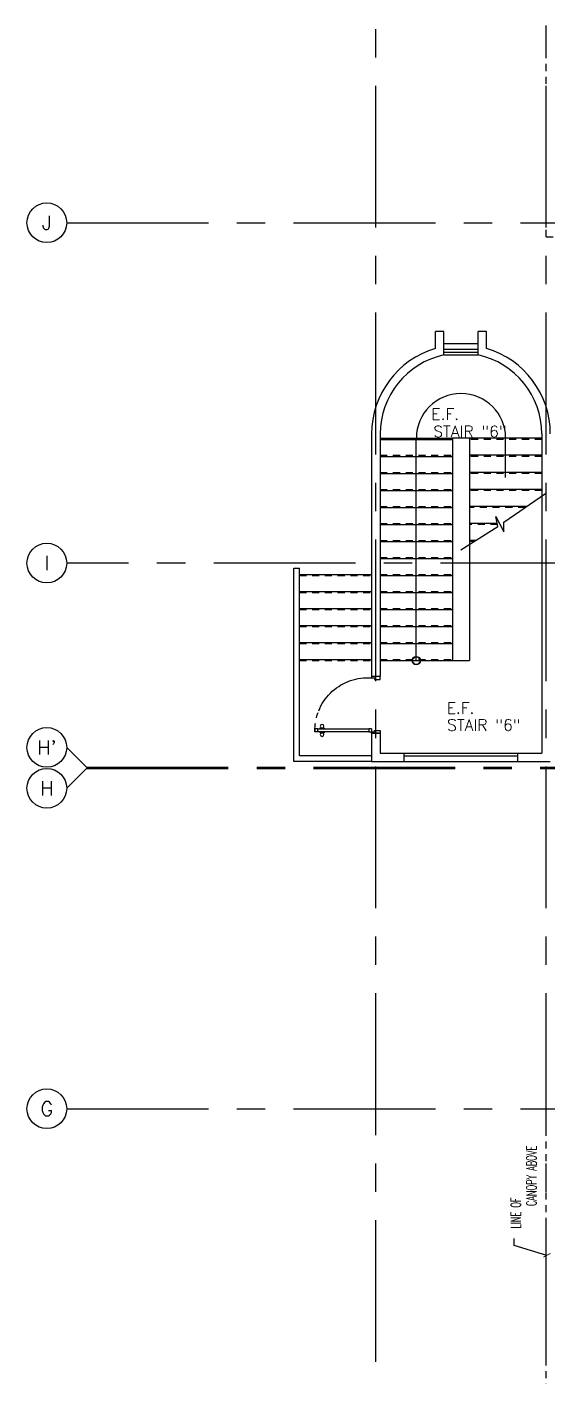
# Model space of a CAD drawing. Extents: x 417866230.2 to 417866308.2, y 43498045.5 to 43498135.4.
# Drawn here: x 417866230.25 to 417866239.41, y 43498079.97 to 43498103.77 of the extents above; entities that cross this region are included whole.
import ezdxf
from ezdxf.enums import TextEntityAlignment as Align

# ---------------------------------------------------------------- set-up
doc = ezdxf.new("R2010")
doc.units = 0
doc.header["$MEASUREMENT"] = 0
for name, pattern in [('CENTERX2', [4, 2.5, -0.5, 0.5, -0.5]), ('HIDDEN', [0.375, 0.25, -0.125]), ('HIDDEN2', [0.1875, 0.125, -0.0625])]:
    doc.linetypes.add(name, pattern=pattern)
for name, color, linetype in [('AX', 11, 'CONTINUOUS'), ('AX-CR', 7, 'CONTINUOUS'), ('AX-TXT', 2, 'CONTINUOUS'), ('AXES', 11, 'CENTERX2'), ('CANOPY-LN', 11, 'CONTINUOUS'), ('DOOR', 11, 'CONTINUOUS'), ('Handrail', 11, 'CONTINUOUS'), ('RM-NAME', 11, 'CONTINUOUS'), ('Step', 11, 'CONTINUOUS'), ('STR', 11, 'CONTINUOUS'), ('WALL', 11, 'CONTINUOUS'), ('WIN', 11, 'CONTINUOUS')]:
    doc.layers.add(name, color=color, linetype=linetype)
doc.styles.add('ROMANS', font='ROMANS.shx', dxfattribs={"width": 0.6})
doc.dimstyles.new('STANDARD in', dxfattribs={"dimtxt": 0.2, "dimasz": 0.1, "dimexe": 0.07, "dimexo": 0.05, "dimgap": 0.1, "dimtad": 1, "dimdec": 0, "dimlfac": 1000, "dimzin": 0, "dimdsep": 46, "dimtxsty": 'ROMANS', "dimblk": 'ARCHTICK', "dimcen": 0.05, "dimdle": 0.05, "dimclrd": 4, "dimclre": 4, "dimclrt": 2, "dimadec": 0, "dimazin": 0, "dimtfac": 1, "dimtdec": 0, "dimtmove": 2, "dimatfit": 3, "dimldrblk": 'ARCHTICK', "dimfxl": 0, "dimtolj": 1, "dimtzin": 0, "dimarcsym": 0})

# ---------------------------------------------------------------- blocks, each defined once
blk = doc.blocks.new('AXL')
at = {"layer": 'AX-CR'}
blk.add_circle((-350, 0), 350, dxfattribs=at)
at = {"layer": 'AX-TXT', "style": 'ROMANS'}
blk.add_attdef('AX', text='', height=250, dxfattribs=at).set_placement((-350, 0), align=Align.MIDDLE)
blk = doc.blocks.new('STL-DR')
at = {"layer": 'DOOR', "color": 0, "linetype": 'ByBlock'}
for p, q in [((50, 0), (0, 0)), ((0, -150), (0, 0)), ((50, -100), (50, 0)), ((0, -150), (25, -150)), ((25, -100), (50, -100)), ((25, -150), (25, -100)), ((75, -150), (25, -150)), ((25, -200), (25, -150)), ((75, -200), (25, -200)), ((75, -150), (75, -200)), ((950, -100), (950, 0)), ((950, 0), (1000, 0)), ((975, -100), (950, -100)), ((975, -150), (975, -100)), ((1000, -150), (975, -150)), ((1000, 0), (1000, -150)), ((18, -990), (9, -990)), ((9, -1055), (9, -990)), ((18, -1055), (9, -1055)), ((18, -978), (18, -1068)), ((25, -978), (18, -978)), ((18, -1055), (18, -990)), ((25, -1068), (18, -1068)), ((25, -1100), (75, -1100)), ((25, -1100), (25, -1150)), ((25, -1150), (75, -1150)), ((75, -1150), (25, -1150)), ((75, -978), (82, -978)), ((75, -1068), (82, -1068)), ((75, -1100), (75, -1150)), ((82, -978), (82, -1068)), ((82, -990), (91, -990)), ((82, -1055), (82, -990)), ((82, -1055), (91, -1055)), ((91, -1055), (91, -990))]:
    blk.add_line(p, q, dxfattribs=at)
at = {"layer": 'DOOR', "linetype": 'ByBlock'}
for p, q in [((25, -200), (25, -1100)), ((75, -1100), (75, -200))]:
    blk.add_line(p, q, dxfattribs=at)
at = {"layer": 'DOOR', "color": 0, "linetype": 'ByBlock'}
for centre in [(-24, -1023), (124, -1023)]:
    blk.add_circle(centre, 32.4, dxfattribs=at)
at = {"layer": 'DOOR', "linetype": 'HIDDEN', "ltscale": 0.5}
blk.add_arc((50, -223), 928, 271.544, 4.4816, dxfattribs=at)
at = {"layer": 'WALL'}
for p, q in [((0, 0), (0, -150)), ((0, 0), (0, -150)), ((1000, 0), (1000, -150))]:
    blk.add_line(p, q, dxfattribs=at)

msp = doc.modelspace()

# ---------------------------------------------------------------- linework, layer by layer
at = {"layer": 'AXES'}
for p, q in [((417866236.397, 43498056.238), (417866236.397, 43498134.715)), ((417866239.397, 43498056.238), (417866239.397, 43498134.715)), ((417866230.945, 43498100.322), (417866300.037, 43498100.322)), ((417866300.037, 43498094.322), (417866230.945, 43498094.322)), ((417866231.295, 43498090.722), (417866230.945, 43498091.072)), ((417866231.295, 43498090.722), (417866300.037, 43498090.722)), ((417866231.295, 43498090.702), (417866230.945, 43498090.352)), ((417866231.295, 43498090.702), (417866300.037, 43498090.702)), ((417866230.945, 43498084.702), (417866300.037, 43498084.702))]:
    msp.add_line(p, q, dxfattribs=at)
at = {"layer": 'CANOPY-LN', "linetype": 'HIDDEN2'}
for p, q in [((417866239.397, 43498100.072), (417866239.397, 43498107.772)), ((417866239.397, 43498100.072), (417866241.547, 43498100.072)), ((417866239.397, 43498077.252), (417866239.397, 43498084.952))]:
    msp.add_line(p, q, dxfattribs=at)
at = {"layer": 'Handrail'}
for p, q in [((417866234.947, 43498090.822), (417866234.947, 43498094.231)), ((417866234.947, 43498094.231), (417866235.047, 43498094.231)), ((417866235.047, 43498090.922), (417866235.047, 43498094.231)), ((417866236.322, 43498090.822), (417866234.947, 43498090.822)), ((417866236.322, 43498090.922), (417866235.047, 43498090.922))]:
    msp.add_line(p, q, dxfattribs=at)
at = {"layer": 'Step'}
for p, q in [((417866237.747, 43498096.522), (417866237.747, 43498092.602)), ((417866238.047, 43498096.522), (417866237.747, 43498096.522)), ((417866238.047, 43498096.522), (417866238.047, 43498092.602)), ((417866238.653, 43498095.042), (417866239.385, 43498095.55)), ((417866238.513, 43498095.141), (417866238.653, 43498094.872)), ((417866238.548, 43498094.966), (417866238.513, 43498095.141)), ((417866238.653, 43498094.872), (417866238.653, 43498095.042)), ((417866237.893, 43498094.556), (417866238.548, 43498094.966)), ((417866238.159, 43498094.722), (417866238.047, 43498094.722)), ((417866238.127, 43498094.702), (417866238.047, 43498094.702)), ((417866237.747, 43498092.602), (417866238.047, 43498092.602))]:
    msp.add_line(p, q, dxfattribs=at)
at = {"layer": 'STR'}
for p, q in [((417866236.472, 43498096.522), (417866237.747, 43498096.522)), ((417866236.472, 43498096.502), (417866237.747, 43498096.502)), ((417866237.109, 43498092.602), (417866237.109, 43498096.525)), ((417866239.322, 43498096.522), (417866238.047, 43498096.522)), ((417866238.684, 43498095.829), (417866238.684, 43498096.525)), ((417866236.472, 43498096.202), (417866237.747, 43498096.202)), ((417866239.322, 43498096.222), (417866238.047, 43498096.222)), ((417866236.472, 43498095.902), (417866237.747, 43498095.902)), ((417866239.322, 43498095.922), (417866238.047, 43498095.922)), ((417866236.472, 43498095.602), (417866237.747, 43498095.602)), ((417866239.322, 43498095.622), (417866238.047, 43498095.622)), ((417866236.472, 43498095.302), (417866237.747, 43498095.302)), ((417866239.057, 43498095.322), (417866238.047, 43498095.322)), ((417866236.472, 43498095.002), (417866237.747, 43498095.002)), ((417866238.537, 43498095.022), (417866238.047, 43498095.022)), ((417866236.472, 43498094.702), (417866237.747, 43498094.702)), ((417866238.159, 43498094.722), (417866238.047, 43498094.722)), ((417866238.127, 43498094.702), (417866238.047, 43498094.702)), ((417866236.472, 43498094.402), (417866237.747, 43498094.402)), ((417866235.047, 43498094.122), (417866236.322, 43498094.122)), ((417866236.472, 43498094.102), (417866237.747, 43498094.102)), ((417866235.047, 43498093.822), (417866236.322, 43498093.822)), ((417866236.472, 43498093.802), (417866237.747, 43498093.802)), ((417866235.047, 43498093.522), (417866236.322, 43498093.522)), ((417866236.472, 43498093.502), (417866237.747, 43498093.502)), ((417866235.047, 43498093.222), (417866236.322, 43498093.222)), ((417866236.472, 43498093.202), (417866237.747, 43498093.202)), ((417866235.047, 43498092.922), (417866236.322, 43498092.922)), ((417866236.472, 43498092.902), (417866237.747, 43498092.902)), ((417866235.047, 43498092.622), (417866236.322, 43498092.622)), ((417866236.472, 43498092.602), (417866237.747, 43498092.602))]:
    msp.add_line(p, q, dxfattribs=at)
at = {"layer": 'STR', "linetype": 'HIDDEN2'}
for p, q in [((417866236.472, 43498096.522), (417866237.747, 43498096.522)), ((417866236.472, 43498096.502), (417866237.747, 43498096.502)), ((417866239.322, 43498096.502), (417866238.047, 43498096.502)), ((417866236.472, 43498096.222), (417866237.747, 43498096.222)), ((417866239.322, 43498096.202), (417866238.047, 43498096.202)), ((417866236.472, 43498095.922), (417866237.747, 43498095.922)), ((417866239.322, 43498095.902), (417866238.047, 43498095.902)), ((417866236.472, 43498095.622), (417866237.747, 43498095.622)), ((417866239.322, 43498095.602), (417866238.047, 43498095.602)), ((417866236.472, 43498095.322), (417866237.747, 43498095.322)), ((417866239.028, 43498095.302), (417866238.047, 43498095.302)), ((417866236.472, 43498095.022), (417866237.747, 43498095.022)), ((417866238.541, 43498095.002), (417866238.047, 43498095.002)), ((417866236.472, 43498094.722), (417866237.747, 43498094.722)), ((417866236.472, 43498094.422), (417866237.747, 43498094.422)), ((417866235.047, 43498094.102), (417866236.322, 43498094.102)), ((417866236.472, 43498094.122), (417866237.747, 43498094.122)), ((417866236.472, 43498093.822), (417866237.747, 43498093.822)), ((417866235.047, 43498093.802), (417866236.322, 43498093.802)), ((417866235.047, 43498093.502), (417866236.322, 43498093.502)), ((417866236.472, 43498093.522), (417866237.747, 43498093.522)), ((417866235.047, 43498093.202), (417866236.322, 43498093.202)), ((417866236.472, 43498093.222), (417866237.747, 43498093.222)), ((417866235.047, 43498092.902), (417866236.322, 43498092.902)), ((417866236.472, 43498092.922), (417866237.747, 43498092.922)), ((417866236.472, 43498092.622), (417866237.747, 43498092.622)), ((417866235.047, 43498092.602), (417866236.322, 43498092.602))]:
    msp.add_line(p, q, dxfattribs=at)
at = {"layer": 'STR', "const_width": 0.0215}
msp.add_lwpolyline([(417866238.569, 43498095.829), (417866238.8, 43498095.829), (417866238.684, 43498095.629)], close=True, dxfattribs=at)
at = {"layer": 'STR'}
for radius in [0.075, 0.065]:
    msp.add_circle((417866237.109, 43498092.602), radius, dxfattribs=at)
msp.add_arc((417866237.897, 43498096.525), 0.787, 0, 180, dxfattribs=at)
at = {"layer": 'WALL'}
for p, q in [((417866237.447, 43498098.107), (417866237.447, 43498098.407)), ((417866237.597, 43498098.407), (417866237.447, 43498098.407)), ((417866237.597, 43498097.991), (417866237.597, 43498098.407)), ((417866238.197, 43498097.991), (417866238.197, 43498098.407)), ((417866238.347, 43498098.407), (417866238.197, 43498098.407)), ((417866238.347, 43498098.107), (417866238.347, 43498098.407)), ((417866236.322, 43498096.598), (417866236.322, 43498092.322)), ((417866236.472, 43498096.598), (417866236.472, 43498092.322)), ((417866239.322, 43498096.598), (417866239.322, 43498090.972)), ((417866236.322, 43498091.322), (417866236.322, 43498090.822)), ((417866236.472, 43498091.322), (417866236.472, 43498090.972)), ((417866236.472, 43498090.972), (417866236.897, 43498090.972)), ((417866236.897, 43498090.822), (417866236.897, 43498090.972)), ((417866238.897, 43498090.822), (417866238.897, 43498090.972)), ((417866238.897, 43498090.972), (417866239.322, 43498090.972)), ((417866236.322, 43498090.822), (417866236.897, 43498090.822)), ((417866238.897, 43498090.822), (417866239.472, 43498090.822))]:
    msp.add_line(p, q, dxfattribs=at)
for radius, start, end in [(1.575, 106.6016, 180), (1.575, 360, 73.3984), (1.425, 102.1532, 180), (1.425, 360, 77.8468)]:
    msp.add_arc((417866237.897, 43498096.598), radius, start, end, dxfattribs=at)
at = {"layer": 'WIN'}
for p, q in [((417866237.597, 43498098.191), (417866238.197, 43498098.191)), ((417866237.597, 43498098.091), (417866238.197, 43498098.091)), ((417866237.597, 43498098.041), (417866238.197, 43498098.041)), ((417866237.597, 43498097.991), (417866238.197, 43498097.991)), ((417866236.897, 43498090.972), (417866238.897, 43498090.972)), ((417866236.897, 43498090.922), (417866238.897, 43498090.922)), ((417866236.897, 43498090.822), (417866238.897, 43498090.822))]:
    msp.add_line(p, q, dxfattribs=at)

# ---------------------------------------------------------------- block references
at = {"layer": 'AX', "xscale": 0.001000000047497451, "yscale": 0.0009999999892897904, "zscale": 0.001}
for p, values in [((417866230.945, 43498100.322), {'AX': 'J'}), ((417866230.945, 43498094.322), {'AX': 'I'}), ((417866230.945, 43498091.072), {'AX': "H'"}), ((417866230.945, 43498090.352), {'AX': 'H'}), ((417866230.945, 43498084.702), {'AX': 'G'})]:
    msp.add_blockref('AXL', p, dxfattribs=at).add_auto_attribs(values)
at = {"layer": 'DOOR', "xscale": -0.0009999999892897904, "yscale": 0.0009999999892897904, "zscale": 0.001, "rotation": 270}
msp.add_blockref('STL-DR', (417866236.472, 43498091.322), dxfattribs=at)

# ---------------------------------------------------------------- texts
at = {"layer": 'CANOPY-LN', "char_height": 0.175, "attachment_point": 6, "rotation": 90, "style": 'ROMANS'}
for s, insert in [('CANOPY ABOVE', (417866239.138, 43498084.049)), ('LINE OF ', (417866238.864, 43498083.137))]:
    msp.add_mtext(s, dxfattribs=dict(at, insert=insert))
at = {"layer": 'RM-NAME', "style": 'ROMANS'}
for s, p in [('E.F.', (417866237.619, 43498096.948)), ('STAIR "6"', (417866238.056, 43498096.642)), ('E.F.', (417866237.891, 43498091.767)), ('STAIR "6"', (417866238.3, 43498091.467))]:
    msp.add_text(s, height=0.2, dxfattribs=at).set_placement(p, align=Align.MIDDLE)

# ---------------------------------------------------------------- leaders
at = {"layer": 'CANOPY-LN'}
msp.add_leader([(417866239.41, 43498082.117), (417866238.834, 43498082.292), (417866238.834, 43498082.417)], dimstyle='STANDARD in', dxfattribs=at)

doc.saveas('drawing.dxf')
